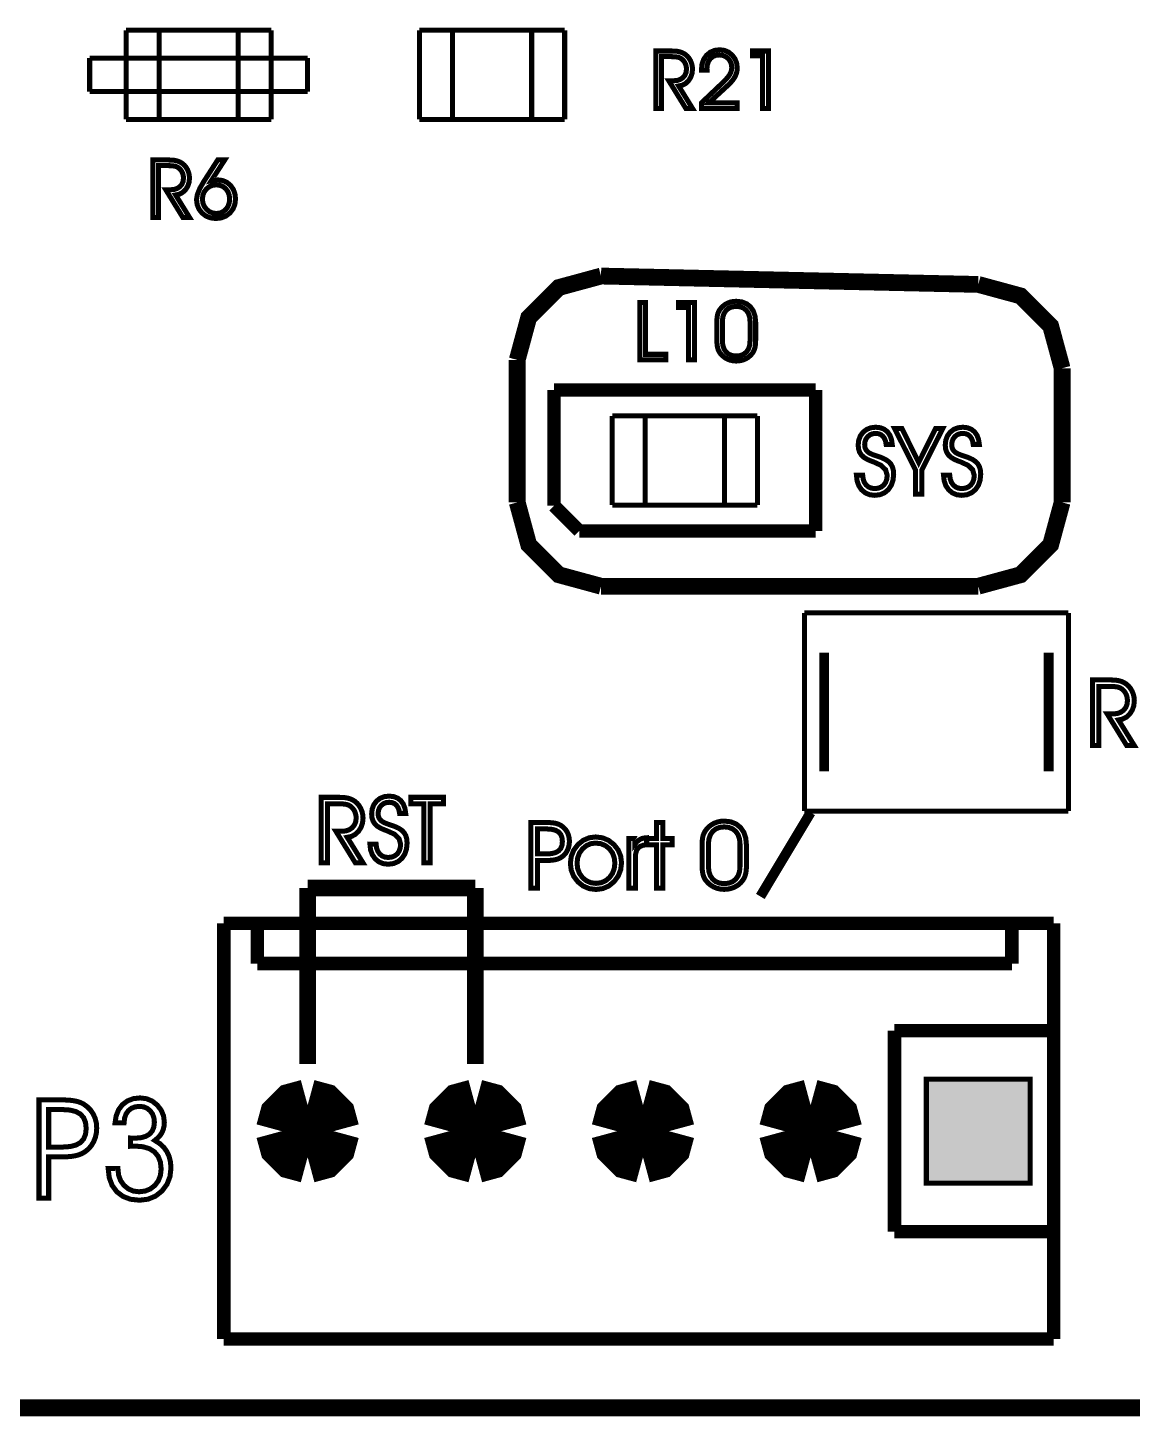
# Model space of a CAD drawing. Extents: x -1.96 to 2.19, y -1.6 to 2.11.
# Drawn here: x 0.73 to 1.388, y -1.602 to -0.773 of the extents above; entities that cross this region are included whole.
import ezdxf

# ---------------------------------------------------------------- set-up
doc = ezdxf.new("R2010")
doc.units = 0
doc.header["$LTSCALE"] = 0.000394
for name, color, linetype in [('KO', 7, 'CONTINUOUS'), ('M4', 7, 'CONTINUOUS'), ('ML', 7, 'CONTINUOUS'), ('TO', 7, 'CONTINUOUS')]:
    doc.layers.add(name, color=color, linetype=linetype)

msp = doc.modelspace()

# ---------------------------------------------------------------- linework, layer by layer
at = {"layer": 'KO', "color": 7, "linetype": 'CONTINUOUS', "const_width": 0.01}
msp.add_lwpolyline([(-1.958433, -1.596524), (1.741563, -1.596524)], dxfattribs=at)
at = {"layer": 'M4', "color": 7, "linetype": 'CONTINUOUS', "const_width": 0.003}
for points in [[(0.78826, -0.828098), (0.78826, -0.774953)], [(0.78826, -0.774953), (0.87487, -0.774953)], [(0.807945, -0.828098), (0.807945, -0.774953)], [(0.855185, -0.828098), (0.855185, -0.774953)], [(0.87487, -0.828098), (0.87487, -0.774953)], [(0.96326, -0.774953), (1.04987, -0.774953)], [(0.96326, -0.828098), (0.96326, -0.774953)], [(0.982945, -0.828098), (0.982945, -0.774953)], [(1.030185, -0.828098), (1.030185, -0.774953)], [(1.04987, -0.828098), (1.04987, -0.774953)], [(0.766567, -0.811524), (0.766567, -0.791524)], [(0.766567, -0.791524), (0.896567, -0.791524)], [(0.896567, -0.811524), (0.896567, -0.791524)], [(0.766567, -0.811524), (0.896567, -0.811524)], [(0.78826, -0.828098), (0.87487, -0.828098)], [(0.96326, -0.828098), (1.04987, -0.828098)], [(1.07826, -1.058098), (1.07826, -1.004953)], [(1.07826, -1.004953), (1.16487, -1.004953)], [(1.097945, -1.058098), (1.097945, -1.004953)], [(1.145185, -1.058098), (1.145185, -1.004953)], [(1.16487, -1.058098), (1.16487, -1.004953)], [(1.07826, -1.058098), (1.16487, -1.058098)], [(1.192827, -1.240579), (1.192827, -1.122469)], [(1.192827, -1.122469), (1.350299, -1.122469)], [(1.350299, -1.240579), (1.350299, -1.122469)], [(1.192827, -1.240579), (1.350299, -1.240579)]]:
    msp.add_lwpolyline(points, dxfattribs=at)
at = {"layer": 'ML', "color": 7, "linetype": 'CONTINUOUS'}
for points, const_width in [([(1.327563, -1.400524), (1.265567, -1.400524), (1.265567, -1.462524), (1.327563, -1.462524), (1.327563, -1.400524)], 0.003), ([(0.896571, -1.41602), (0.888759, -1.418141), (0.883193, -1.423708), (0.881071, -1.43152)], 0.031), ([(0.896571, -1.41602), (0.888759, -1.418141), (0.883193, -1.423708), (0.881071, -1.43152)], 0.031), ([(0.912071, -1.43152), (0.909949, -1.423708), (0.904383, -1.418141), (0.896571, -1.41602)], 0.031), ([(0.912071, -1.43152), (0.909949, -1.423708), (0.904383, -1.418141), (0.896571, -1.41602)], 0.031), ([(0.996571, -1.41602), (0.988759, -1.418141), (0.983193, -1.423708), (0.981071, -1.43152)], 0.031), ([(0.996571, -1.41602), (0.988759, -1.418141), (0.983193, -1.423708), (0.981071, -1.43152)], 0.031), ([(1.012071, -1.43152), (1.009949, -1.423708), (1.004383, -1.418141), (0.996571, -1.41602)], 0.031), ([(1.012071, -1.43152), (1.009949, -1.423708), (1.004383, -1.418141), (0.996571, -1.41602)], 0.031), ([(1.096571, -1.41602), (1.088759, -1.418141), (1.083193, -1.423708), (1.081071, -1.43152)], 0.031), ([(1.096571, -1.41602), (1.088759, -1.418141), (1.083193, -1.423708), (1.081071, -1.43152)], 0.031), ([(1.112071, -1.43152), (1.109949, -1.423708), (1.104383, -1.418141), (1.096571, -1.41602)], 0.031), ([(1.112071, -1.43152), (1.109949, -1.423708), (1.104383, -1.418141), (1.096571, -1.41602)], 0.031), ([(1.196571, -1.416024), (1.18876, -1.418144), (1.183196, -1.423709), (1.181075, -1.43152)], 0.031), ([(1.196571, -1.416024), (1.18876, -1.418144), (1.183196, -1.423709), (1.181075, -1.43152)], 0.031), ([(1.212067, -1.43152), (1.209946, -1.423709), (1.204382, -1.418144), (1.196571, -1.416024)], 0.031), ([(1.212067, -1.43152), (1.209946, -1.423709), (1.204382, -1.418144), (1.196571, -1.416024)], 0.031), ([(0.881075, -1.43152), (0.883196, -1.439331), (0.88876, -1.444895), (0.896571, -1.447016)], 0.031), ([(0.881075, -1.43152), (0.883196, -1.439331), (0.88876, -1.444895), (0.896571, -1.447016)], 0.031), ([(0.896571, -1.447016), (0.904382, -1.444895), (0.909946, -1.439331), (0.912067, -1.43152)], 0.031), ([(0.896571, -1.447016), (0.904382, -1.444895), (0.909946, -1.439331), (0.912067, -1.43152)], 0.031), ([(0.981071, -1.43152), (0.983193, -1.439332), (0.988759, -1.444898), (0.996571, -1.44702)], 0.031), ([(0.981071, -1.43152), (0.983193, -1.439332), (0.988759, -1.444898), (0.996571, -1.44702)], 0.031), ([(0.996571, -1.44702), (1.004383, -1.444898), (1.009949, -1.439332), (1.012071, -1.43152)], 0.031), ([(0.996571, -1.44702), (1.004383, -1.444898), (1.009949, -1.439332), (1.012071, -1.43152)], 0.031), ([(1.081071, -1.43152), (1.083193, -1.439332), (1.088759, -1.444898), (1.096571, -1.44702)], 0.031), ([(1.081071, -1.43152), (1.083193, -1.439332), (1.088759, -1.444898), (1.096571, -1.44702)], 0.031), ([(1.096571, -1.44702), (1.104383, -1.444898), (1.109949, -1.439332), (1.112071, -1.43152)], 0.031), ([(1.096571, -1.44702), (1.104383, -1.444898), (1.109949, -1.439332), (1.112071, -1.43152)], 0.031), ([(1.181071, -1.43152), (1.183193, -1.439332), (1.188759, -1.444898), (1.196571, -1.44702)], 0.031), ([(1.181071, -1.43152), (1.183193, -1.439332), (1.188759, -1.444898), (1.196571, -1.44702)], 0.031), ([(1.196571, -1.44702), (1.204383, -1.444898), (1.209949, -1.439332), (1.212071, -1.43152)], 0.031), ([(1.196571, -1.44702), (1.204383, -1.444898), (1.209949, -1.439332), (1.212071, -1.43152)], 0.031)]:
    msp.add_lwpolyline(points, dxfattribs=dict(at, const_width=const_width))
at = {"layer": 'ML', "color": 7}
msp.add_solid([(1.327563, -1.400524), (1.265567, -1.400524), (1.327563, -1.462524), (1.265567, -1.462524)], dxfattribs=at)
at = {"layer": 'TO', "color": 7, "linetype": 'CONTINUOUS'}
for points, const_width in [([(1.107579, -0.790661), (1.107579, -0.821528), (1.104268, -0.821528), (1.104268, -0.787299), (1.113461, -0.787299), (1.115351, -0.78735), (1.116976, -0.787503), (1.118339, -0.787756), (1.11953, -0.788129), (1.120646, -0.788634), (1.121685, -0.789272), (1.122955, -0.790335), (1.124032, -0.791613), (1.124921, -0.793106), (1.12558, -0.794736), (1.125975, -0.796429), (1.126106, -0.798185), (1.125845, -0.800711), (1.125059, -0.802991), (1.123748, -0.805024), (1.122039, -0.80665), (1.120069, -0.807693), (1.117835, -0.808154), (1.126106, -0.821528), (1.12211, -0.821528), (1.111953, -0.805024), (1.115197, -0.805024), (1.117226, -0.804812), (1.118985, -0.804178), (1.120476, -0.803122), (1.121606, -0.801732), (1.122285, -0.800099), (1.122512, -0.798228), (1.122442, -0.797059), (1.122234, -0.795962), (1.121886, -0.794937), (1.121407, -0.793992), (1.120792, -0.793132), (1.120043, -0.792354), (1.119322, -0.791803), (1.11851, -0.791368), (1.11761, -0.791047), (1.116415, -0.790832), (1.114724, -0.790704), (1.112539, -0.790661), (1.107579, -0.790661)], 0.003), ([(1.107579, -0.790661), (1.107579, -0.821528), (1.104268, -0.821528), (1.104268, -0.787299), (1.113461, -0.787299), (1.115351, -0.78735), (1.116976, -0.787503), (1.118339, -0.787756), (1.11953, -0.788129), (1.120646, -0.788634), (1.121685, -0.789272), (1.122955, -0.790335), (1.124032, -0.791613), (1.124921, -0.793106), (1.12558, -0.794736), (1.125975, -0.796429), (1.126106, -0.798185), (1.125845, -0.800711), (1.125059, -0.802991), (1.123748, -0.805024), (1.122039, -0.80665), (1.120069, -0.807693), (1.117835, -0.808154), (1.126106, -0.821528), (1.12211, -0.821528), (1.111953, -0.805024), (1.115197, -0.805024), (1.117226, -0.804812), (1.118985, -0.804178), (1.120476, -0.803122), (1.121606, -0.801732), (1.122285, -0.800099), (1.122512, -0.798228), (1.122442, -0.797059), (1.122234, -0.795962), (1.121886, -0.794937), (1.121407, -0.793992), (1.120792, -0.793132), (1.120043, -0.792354), (1.119322, -0.791803), (1.11851, -0.791368), (1.11761, -0.791047), (1.116415, -0.790832), (1.114724, -0.790704), (1.112539, -0.790661), (1.107579, -0.790661)], 0.003), ([(1.152689, -0.821528), (1.131469, -0.821528), (1.131469, -0.818213), (1.143598, -0.806701), (1.145727, -0.804588), (1.147311, -0.802793), (1.148358, -0.801315), (1.149004, -0.799984), (1.149391, -0.798621), (1.14952, -0.797224), (1.149287, -0.795197), (1.148587, -0.793399), (1.147417, -0.791831), (1.145888, -0.790622), (1.144105, -0.789898), (1.142067, -0.789657), (1.139991, -0.789904), (1.138212, -0.790646), (1.136732, -0.791882), (1.135621, -0.793527), (1.134954, -0.795497), (1.134732, -0.797795), (1.134735, -0.79793), (1.134743, -0.798094), (1.134756, -0.798283), (1.13477, -0.798474), (1.13478, -0.798631), (1.134783, -0.798756), (1.131469, -0.798756), (1.131469, -0.798244), (1.131806, -0.795006), (1.132819, -0.792198), (1.134508, -0.789819), (1.136733, -0.788019), (1.139347, -0.786936), (1.142346, -0.786575), (1.145105, -0.786923), (1.147571, -0.787968), (1.149744, -0.789713), (1.151436, -0.79197), (1.15245, -0.794551), (1.152787, -0.797457), (1.152645, -0.799204), (1.152218, -0.800903), (1.151504, -0.802551), (1.150487, -0.804189), (1.149136, -0.805861), (1.147453, -0.807567), (1.135913, -0.818213), (1.152689, -0.818213), (1.152689, -0.821528)], 0.003), ([(1.152689, -0.821528), (1.131469, -0.821528), (1.131469, -0.818213), (1.143598, -0.806701), (1.145727, -0.804588), (1.147311, -0.802793), (1.148358, -0.801315), (1.149004, -0.799984), (1.149391, -0.798621), (1.14952, -0.797224), (1.149287, -0.795197), (1.148587, -0.793399), (1.147417, -0.791831), (1.145888, -0.790622), (1.144105, -0.789898), (1.142067, -0.789657), (1.139991, -0.789904), (1.138212, -0.790646), (1.136732, -0.791882), (1.135621, -0.793527), (1.134954, -0.795497), (1.134732, -0.797795), (1.134735, -0.79793), (1.134743, -0.798094), (1.134756, -0.798283), (1.13477, -0.798474), (1.13478, -0.798631), (1.134783, -0.798756), (1.131469, -0.798756), (1.131469, -0.798244), (1.131806, -0.795006), (1.132819, -0.792198), (1.134508, -0.789819), (1.136733, -0.788019), (1.139347, -0.786936), (1.142346, -0.786575), (1.145105, -0.786923), (1.147571, -0.787968), (1.149744, -0.789713), (1.151436, -0.79197), (1.15245, -0.794551), (1.152787, -0.797457), (1.152645, -0.799204), (1.152218, -0.800903), (1.151504, -0.802551), (1.150487, -0.804189), (1.149136, -0.805861), (1.147453, -0.807567), (1.135913, -0.818213), (1.152689, -0.818213), (1.152689, -0.821528)], 0.003), ([(1.171425, -0.821528), (1.167854, -0.821528), (1.167854, -0.790236), (1.161886, -0.790236), (1.161886, -0.787299), (1.171425, -0.787299), (1.171425, -0.821528)], 0.003), ([(1.171425, -0.821528), (1.167854, -0.821528), (1.167854, -0.790236), (1.161886, -0.790236), (1.161886, -0.787299), (1.171425, -0.787299), (1.171425, -0.821528)], 0.003), ([(0.807579, -0.855661), (0.807579, -0.886528), (0.804268, -0.886528), (0.804268, -0.852299), (0.813461, -0.852299), (0.815351, -0.85235), (0.816976, -0.852503), (0.818339, -0.852756), (0.81953, -0.853129), (0.820646, -0.853634), (0.821685, -0.854272), (0.822955, -0.855335), (0.824032, -0.856613), (0.824921, -0.858106), (0.82558, -0.859736), (0.825975, -0.861429), (0.826106, -0.863185), (0.825845, -0.865711), (0.825059, -0.867991), (0.823748, -0.870024), (0.822039, -0.87165), (0.820069, -0.872693), (0.817835, -0.873154), (0.826106, -0.886528), (0.82211, -0.886528), (0.811953, -0.870024), (0.815197, -0.870024), (0.817226, -0.869812), (0.818985, -0.869178), (0.820476, -0.868122), (0.821606, -0.866732), (0.822285, -0.865099), (0.822512, -0.863228), (0.822442, -0.862059), (0.822234, -0.860962), (0.821886, -0.859937), (0.821407, -0.858992), (0.820792, -0.858132), (0.820043, -0.857354), (0.819322, -0.856803), (0.81851, -0.856368), (0.81761, -0.856047), (0.816415, -0.855832), (0.814724, -0.855704), (0.812539, -0.855661), (0.807579, -0.855661)], 0.003), ([(0.807579, -0.855661), (0.807579, -0.886528), (0.804268, -0.886528), (0.804268, -0.852299), (0.813461, -0.852299), (0.815351, -0.85235), (0.816976, -0.852503), (0.818339, -0.852756), (0.81953, -0.853129), (0.820646, -0.853634), (0.821685, -0.854272), (0.822955, -0.855335), (0.824032, -0.856613), (0.824921, -0.858106), (0.82558, -0.859736), (0.825975, -0.861429), (0.826106, -0.863185), (0.825845, -0.865711), (0.825059, -0.867991), (0.823748, -0.870024), (0.822039, -0.87165), (0.820069, -0.872693), (0.817835, -0.873154), (0.826106, -0.886528), (0.82211, -0.886528), (0.811953, -0.870024), (0.815197, -0.870024), (0.817226, -0.869812), (0.818985, -0.869178), (0.820476, -0.868122), (0.821606, -0.866732), (0.822285, -0.865099), (0.822512, -0.863228), (0.822442, -0.862059), (0.822234, -0.860962), (0.821886, -0.859937), (0.821407, -0.858992), (0.820792, -0.858132), (0.820043, -0.857354), (0.819322, -0.856803), (0.81851, -0.856368), (0.81761, -0.856047), (0.816415, -0.855832), (0.814724, -0.855704), (0.812539, -0.855661), (0.807579, -0.855661)], 0.003), ([(0.842933, -0.852299), (0.847114, -0.852299), (0.83913, -0.864661), (0.839843, -0.864508), (0.840517, -0.86438), (0.841154, -0.86428), (0.841744, -0.864206), (0.842298, -0.864163), (0.842815, -0.86415), (0.845739, -0.86451), (0.848306, -0.865591), (0.850516, -0.86739), (0.852207, -0.869743), (0.853219, -0.872463), (0.853555, -0.875551), (0.853187, -0.878715), (0.852082, -0.881498), (0.850244, -0.883898), (0.847839, -0.885736), (0.845041, -0.88684), (0.84185, -0.887209), (0.838718, -0.886847), (0.835966, -0.885763), (0.833594, -0.883953), (0.83177, -0.881616), (0.830676, -0.87894), (0.830311, -0.875929), (0.830782, -0.87293), (0.832194, -0.869389), (0.834547, -0.865303), (0.834806, -0.864913), (0.835017, -0.864591), (0.835181, -0.864335), (0.842933, -0.852299)], 0.003), ([(0.842933, -0.852299), (0.847114, -0.852299), (0.83913, -0.864661), (0.839843, -0.864508), (0.840517, -0.86438), (0.841154, -0.86428), (0.841744, -0.864206), (0.842298, -0.864163), (0.842815, -0.86415), (0.845739, -0.86451), (0.848306, -0.865591), (0.850516, -0.86739), (0.852207, -0.869743), (0.853219, -0.872463), (0.853555, -0.875551), (0.853187, -0.878715), (0.852082, -0.881498), (0.850244, -0.883898), (0.847839, -0.885736), (0.845041, -0.88684), (0.84185, -0.887209), (0.838718, -0.886847), (0.835966, -0.885763), (0.833594, -0.883953), (0.83177, -0.881616), (0.830676, -0.87894), (0.830311, -0.875929), (0.830782, -0.87293), (0.832194, -0.869389), (0.834547, -0.865303), (0.834806, -0.864913), (0.835017, -0.864591), (0.835181, -0.864335), (0.842933, -0.852299)], 0.003), ([(0.842106, -0.867134), (0.839888, -0.867407), (0.837918, -0.868223), (0.836201, -0.869583), (0.834878, -0.871336), (0.834084, -0.873341), (0.833819, -0.875598), (0.83409, -0.877889), (0.834903, -0.879929), (0.83626, -0.88172), (0.838, -0.883112), (0.839965, -0.883946), (0.842154, -0.884224), (0.844273, -0.883955), (0.846149, -0.883147), (0.84778, -0.881803), (0.849042, -0.880042), (0.849799, -0.877989), (0.850051, -0.875646), (0.849802, -0.873315), (0.849053, -0.871278), (0.847803, -0.869535), (0.846175, -0.868202), (0.844275, -0.867401), (0.842106, -0.867134)], 0.003), ([(0.842106, -0.867134), (0.839888, -0.867407), (0.837918, -0.868223), (0.836201, -0.869583), (0.834878, -0.871336), (0.834084, -0.873341), (0.833819, -0.875598), (0.83409, -0.877889), (0.834903, -0.879929), (0.83626, -0.88172), (0.838, -0.883112), (0.839965, -0.883946), (0.842154, -0.884224), (0.844273, -0.883955), (0.846149, -0.883147), (0.84778, -0.881803), (0.849042, -0.880042), (0.849799, -0.877989), (0.850051, -0.875646), (0.849802, -0.873315), (0.849053, -0.871278), (0.847803, -0.869535), (0.846175, -0.868202), (0.844275, -0.867401), (0.842106, -0.867134)], 0.003), ([(1.071567, -0.921524), (1.046367, -0.928367), (1.028414, -0.94632), (1.021571, -0.97152)], 0.01), ([(1.071567, -0.921524), (1.046367, -0.928367), (1.028414, -0.94632), (1.021571, -0.97152)], 0.01), ([(1.071567, -0.921524), (1.296567, -0.926524)], 0.01), ([(1.346563, -0.97652), (1.33972, -0.95132), (1.321768, -0.933367), (1.296571, -0.926524)], 0.01), ([(1.346563, -0.97652), (1.33972, -0.95132), (1.321768, -0.933367), (1.296571, -0.926524)], 0.01), ([(1.14063, -0.959492), (1.14063, -0.949343), (1.140682, -0.947311), (1.14084, -0.945647), (1.141102, -0.944343), (1.141482, -0.94325), (1.141997, -0.942203), (1.14265, -0.941205), (1.143865, -0.939833), (1.145247, -0.938689), (1.146799, -0.937772), (1.14849, -0.937108), (1.150288, -0.936708), (1.152197, -0.936575), (1.15553, -0.936947), (1.158358, -0.938061), (1.160681, -0.939913), (1.162404, -0.942423), (1.163438, -0.945501), (1.163783, -0.94915), (1.163783, -0.959638), (1.163734, -0.961377), (1.163584, -0.962908), (1.163335, -0.964224), (1.162979, -0.965394), (1.162503, -0.966464), (1.161906, -0.967437), (1.160722, -0.968843), (1.159335, -0.970018), (1.157744, -0.970965), (1.156, -0.971655), (1.154151, -0.97207), (1.152197, -0.972209), (1.150291, -0.972077), (1.148498, -0.971683), (1.146815, -0.971024), (1.145257, -0.97011), (1.143855, -0.968962), (1.142602, -0.967579), (1.141976, -0.966638), (1.141476, -0.965568), (1.141102, -0.96437), (1.14084, -0.962987), (1.140682, -0.96136), (1.14063, -0.959492)], 0.003), ([(1.14063, -0.959492), (1.14063, -0.949343), (1.140682, -0.947311), (1.14084, -0.945647), (1.141102, -0.944343), (1.141482, -0.94325), (1.141997, -0.942203), (1.14265, -0.941205), (1.143865, -0.939833), (1.145247, -0.938689), (1.146799, -0.937772), (1.14849, -0.937108), (1.150288, -0.936708), (1.152197, -0.936575), (1.15553, -0.936947), (1.158358, -0.938061), (1.160681, -0.939913), (1.162404, -0.942423), (1.163438, -0.945501), (1.163783, -0.94915), (1.163783, -0.959638), (1.163734, -0.961377), (1.163584, -0.962908), (1.163335, -0.964224), (1.162979, -0.965394), (1.162503, -0.966464), (1.161906, -0.967437), (1.160722, -0.968843), (1.159335, -0.970018), (1.157744, -0.970965), (1.156, -0.971655), (1.154151, -0.97207), (1.152197, -0.972209), (1.150291, -0.972077), (1.148498, -0.971683), (1.146815, -0.971024), (1.145257, -0.97011), (1.143855, -0.968962), (1.142602, -0.967579), (1.141976, -0.966638), (1.141476, -0.965568), (1.141102, -0.96437), (1.14084, -0.962987), (1.140682, -0.96136), (1.14063, -0.959492)], 0.003), ([(1.110161, -0.971528), (1.09474, -0.971528), (1.09474, -0.937299), (1.098126, -0.937299), (1.098126, -0.968213), (1.110161, -0.968213), (1.110161, -0.971528)], 0.003), ([(1.110161, -0.971528), (1.09474, -0.971528), (1.09474, -0.937299), (1.098126, -0.937299), (1.098126, -0.968213), (1.110161, -0.968213), (1.110161, -0.971528)], 0.003), ([(1.127291, -0.971528), (1.12372, -0.971528), (1.12372, -0.940236), (1.117752, -0.940236), (1.117752, -0.937299), (1.127291, -0.937299), (1.127291, -0.971528)], 0.003), ([(1.127291, -0.971528), (1.12372, -0.971528), (1.12372, -0.940236), (1.117752, -0.940236), (1.117752, -0.937299), (1.127291, -0.937299), (1.127291, -0.971528)], 0.003), ([(1.143941, -0.96022), (1.144185, -0.962851), (1.144916, -0.96506), (1.146134, -0.96685), (1.147775, -0.968168), (1.149794, -0.96896), (1.152189, -0.969224), (1.154579, -0.968962), (1.156595, -0.968178), (1.15824, -0.966874), (1.159451, -0.965102), (1.160179, -0.962915), (1.160421, -0.960319), (1.160421, -0.948516), (1.160178, -0.945932), (1.159447, -0.943749), (1.158224, -0.941969), (1.156576, -0.940659), (1.154565, -0.939873), (1.152189, -0.93961), (1.149794, -0.939875), (1.147775, -0.940669), (1.146134, -0.941992), (1.144916, -0.943796), (1.144185, -0.946017), (1.143941, -0.948661), (1.143941, -0.96022)], 0.003), ([(1.143941, -0.96022), (1.144185, -0.962851), (1.144916, -0.96506), (1.146134, -0.96685), (1.147775, -0.968168), (1.149794, -0.96896), (1.152189, -0.969224), (1.154579, -0.968962), (1.156595, -0.968178), (1.15824, -0.966874), (1.159451, -0.965102), (1.160179, -0.962915), (1.160421, -0.960319), (1.160421, -0.948516), (1.160178, -0.945932), (1.159447, -0.943749), (1.158224, -0.941969), (1.156576, -0.940659), (1.154565, -0.939873), (1.152189, -0.93961), (1.149794, -0.939875), (1.147775, -0.940669), (1.146134, -0.941992), (1.144916, -0.943796), (1.144185, -0.946017), (1.143941, -0.948661), (1.143941, -0.96022)], 0.003), ([(1.021567, -1.056524), (1.021567, -0.971524)], 0.01), ([(1.346563, -1.056524), (1.346563, -0.976524)], 0.01), ([(1.043567, -0.989524), (1.199567, -0.989524)], 0.008), ([(1.043567, -1.058524), (1.043567, -0.989524)], 0.008), ([(1.199567, -1.073524), (1.199567, -0.989524)], 0.008), ([(1.223909, -1.04035), (1.227614, -1.04035), (1.227892, -1.042606), (1.228577, -1.044531), (1.229669, -1.046126), (1.231105, -1.047325), (1.23281, -1.048041), (1.234783, -1.04828), (1.236903, -1.048042), (1.23871, -1.047331), (1.240205, -1.046146), (1.241315, -1.044553), (1.241982, -1.04262), (1.242205, -1.04035), (1.24129, -1.037096), (1.238547, -1.034415), (1.233976, -1.032315), (1.233583, -1.032184), (1.233262, -1.03208), (1.233016, -1.031996), (1.230415, -1.030919), (1.228352, -1.02967), (1.226827, -1.028244), (1.22577, -1.026579), (1.225136, -1.024605), (1.224925, -1.022323), (1.225249, -1.019394), (1.226222, -1.016841), (1.227843, -1.014665), (1.229977, -1.013007), (1.232489, -1.012015), (1.235382, -1.011685), (1.238114, -1.011987), (1.240444, -1.012891), (1.24237, -1.014398), (1.243832, -1.016452), (1.244791, -1.018997), (1.24524, -1.022028), (1.241606, -1.022028), (1.241265, -1.020055), (1.240628, -1.018411), (1.239701, -1.017094), (1.238505, -1.016133), (1.237066, -1.015555), (1.235382, -1.015362), (1.233562, -1.015572), (1.231981, -1.016204), (1.230642, -1.01726), (1.229615, -1.018634), (1.229, -1.020244), (1.228795, -1.022083), (1.228857, -1.023055), (1.229041, -1.023935), (1.229346, -1.024724), (1.229786, -1.025446), (1.230373, -1.026125), (1.231106, -1.02676), (1.232184, -1.02739), (1.233761, -1.028068), (1.235839, -1.028795), (1.237071, -1.029198), (1.238092, -1.02955), (1.238902, -1.02985), (1.241206, -1.030923), (1.243037, -1.032178), (1.244394, -1.033618), (1.245326, -1.035309), (1.245887, -1.03732), (1.246075, -1.039654), (1.245729, -1.043204), (1.244694, -1.046264), (1.242972, -1.048831), (1.240677, -1.050764), (1.237933, -1.051922), (1.23474, -1.052307), (1.231749, -1.05194), (1.22916, -1.050842), (1.226972, -1.049016), (1.225305, -1.046591), (1.224285, -1.043702), (1.223909, -1.04035)], 0.003), ([(1.223909, -1.04035), (1.227614, -1.04035), (1.227892, -1.042606), (1.228577, -1.044531), (1.229669, -1.046126), (1.231105, -1.047325), (1.23281, -1.048041), (1.234783, -1.04828), (1.236903, -1.048042), (1.23871, -1.047331), (1.240205, -1.046146), (1.241315, -1.044553), (1.241982, -1.04262), (1.242205, -1.04035), (1.24129, -1.037096), (1.238547, -1.034415), (1.233976, -1.032315), (1.233583, -1.032184), (1.233262, -1.03208), (1.233016, -1.031996), (1.230415, -1.030919), (1.228352, -1.02967), (1.226827, -1.028244), (1.22577, -1.026579), (1.225136, -1.024605), (1.224925, -1.022323), (1.225249, -1.019394), (1.226222, -1.016841), (1.227843, -1.014665), (1.229977, -1.013007), (1.232489, -1.012015), (1.235382, -1.011685), (1.238114, -1.011987), (1.240444, -1.012891), (1.24237, -1.014398), (1.243832, -1.016452), (1.244791, -1.018997), (1.24524, -1.022028), (1.241606, -1.022028), (1.241265, -1.020055), (1.240628, -1.018411), (1.239701, -1.017094), (1.238505, -1.016133), (1.237066, -1.015555), (1.235382, -1.015362), (1.233562, -1.015572), (1.231981, -1.016204), (1.230642, -1.01726), (1.229615, -1.018634), (1.229, -1.020244), (1.228795, -1.022083), (1.228857, -1.023055), (1.229041, -1.023935), (1.229346, -1.024724), (1.229786, -1.025446), (1.230373, -1.026125), (1.231106, -1.02676), (1.232184, -1.02739), (1.233761, -1.028068), (1.235839, -1.028795), (1.237071, -1.029198), (1.238092, -1.02955), (1.238902, -1.02985), (1.241206, -1.030923), (1.243037, -1.032178), (1.244394, -1.033618), (1.245326, -1.035309), (1.245887, -1.03732), (1.246075, -1.039654), (1.245729, -1.043204), (1.244694, -1.046264), (1.242972, -1.048831), (1.240677, -1.050764), (1.237933, -1.051922), (1.23474, -1.052307), (1.231749, -1.05194), (1.22916, -1.050842), (1.226972, -1.049016), (1.225305, -1.046591), (1.224285, -1.043702), (1.223909, -1.04035)], 0.003), ([(1.275839, -1.04035), (1.279543, -1.04035), (1.279822, -1.042606), (1.280507, -1.044531), (1.281598, -1.046126), (1.283034, -1.047325), (1.284739, -1.048041), (1.286713, -1.04828), (1.288832, -1.048042), (1.290639, -1.047331), (1.292134, -1.046146), (1.293244, -1.044553), (1.293911, -1.04262), (1.294134, -1.04035), (1.293219, -1.037096), (1.290476, -1.034415), (1.285906, -1.032315), (1.285512, -1.032184), (1.285191, -1.03208), (1.284945, -1.031996), (1.282344, -1.030919), (1.280281, -1.02967), (1.278756, -1.028244), (1.277699, -1.026579), (1.277066, -1.024605), (1.276854, -1.022323), (1.277178, -1.019394), (1.278151, -1.016841), (1.279772, -1.014665), (1.281906, -1.013007), (1.284418, -1.012015), (1.287311, -1.011685), (1.290043, -1.011987), (1.292373, -1.012891), (1.294299, -1.014398), (1.295762, -1.016452), (1.29672, -1.018997), (1.297169, -1.022028), (1.293535, -1.022028), (1.293194, -1.020055), (1.292557, -1.018411), (1.29163, -1.017094), (1.290434, -1.016133), (1.288995, -1.015555), (1.287311, -1.015362), (1.285492, -1.015572), (1.28391, -1.016204), (1.282571, -1.01726), (1.281544, -1.018634), (1.280929, -1.020244), (1.280724, -1.022083), (1.280786, -1.023055), (1.28097, -1.023935), (1.281276, -1.024724), (1.281715, -1.025446), (1.282302, -1.026125), (1.283035, -1.02676), (1.284113, -1.02739), (1.28569, -1.028068), (1.287768, -1.028795), (1.289, -1.029198), (1.290021, -1.02955), (1.290831, -1.02985), (1.293135, -1.030923), (1.294966, -1.032178), (1.296323, -1.033618), (1.297256, -1.035309), (1.297817, -1.03732), (1.298004, -1.039654), (1.297658, -1.043204), (1.296623, -1.046264), (1.294902, -1.048831), (1.292606, -1.050764), (1.289862, -1.051922), (1.286669, -1.052307), (1.283678, -1.05194), (1.28109, -1.050842), (1.278902, -1.049016), (1.277234, -1.046591), (1.276214, -1.043702), (1.275839, -1.04035)], 0.003), ([(1.275839, -1.04035), (1.279543, -1.04035), (1.279822, -1.042606), (1.280507, -1.044531), (1.281598, -1.046126), (1.283034, -1.047325), (1.284739, -1.048041), (1.286713, -1.04828), (1.288832, -1.048042), (1.290639, -1.047331), (1.292134, -1.046146), (1.293244, -1.044553), (1.293911, -1.04262), (1.294134, -1.04035), (1.293219, -1.037096), (1.290476, -1.034415), (1.285906, -1.032315), (1.285512, -1.032184), (1.285191, -1.03208), (1.284945, -1.031996), (1.282344, -1.030919), (1.280281, -1.02967), (1.278756, -1.028244), (1.277699, -1.026579), (1.277066, -1.024605), (1.276854, -1.022323), (1.277178, -1.019394), (1.278151, -1.016841), (1.279772, -1.014665), (1.281906, -1.013007), (1.284418, -1.012015), (1.287311, -1.011685), (1.290043, -1.011987), (1.292373, -1.012891), (1.294299, -1.014398), (1.295762, -1.016452), (1.29672, -1.018997), (1.297169, -1.022028), (1.293535, -1.022028), (1.293194, -1.020055), (1.292557, -1.018411), (1.29163, -1.017094), (1.290434, -1.016133), (1.288995, -1.015555), (1.287311, -1.015362), (1.285492, -1.015572), (1.28391, -1.016204), (1.282571, -1.01726), (1.281544, -1.018634), (1.280929, -1.020244), (1.280724, -1.022083), (1.280786, -1.023055), (1.28097, -1.023935), (1.281276, -1.024724), (1.281715, -1.025446), (1.282302, -1.026125), (1.283035, -1.02676), (1.284113, -1.02739), (1.28569, -1.028068), (1.287768, -1.028795), (1.289, -1.029198), (1.290021, -1.02955), (1.290831, -1.02985), (1.293135, -1.030923), (1.294966, -1.032178), (1.296323, -1.033618), (1.297256, -1.035309), (1.297817, -1.03732), (1.298004, -1.039654), (1.297658, -1.043204), (1.296623, -1.046264), (1.294902, -1.048831), (1.292606, -1.050764), (1.289862, -1.051922), (1.286669, -1.052307), (1.283678, -1.05194), (1.28109, -1.050842), (1.278902, -1.049016), (1.277234, -1.046591), (1.276214, -1.043702), (1.275839, -1.04035)], 0.003), ([(1.262882, -1.03715), (1.262882, -1.051528), (1.259094, -1.051528), (1.259094, -1.037102), (1.246606, -1.012409), (1.251016, -1.012409), (1.261, -1.03272), (1.271087, -1.012409), (1.27537, -1.012409), (1.262882, -1.03715)], 0.003), ([(1.262882, -1.03715), (1.262882, -1.051528), (1.259094, -1.051528), (1.259094, -1.037102), (1.246606, -1.012409), (1.251016, -1.012409), (1.261, -1.03272), (1.271087, -1.012409), (1.27537, -1.012409), (1.262882, -1.03715)], 0.003), ([(1.021571, -1.05652), (1.028414, -1.08172), (1.046367, -1.099673), (1.071567, -1.106516)], 0.01), ([(1.021571, -1.05652), (1.028414, -1.08172), (1.046367, -1.099673), (1.071567, -1.106516)], 0.01), ([(1.296571, -1.106516), (1.321768, -1.099673), (1.33972, -1.08172), (1.346563, -1.05652)], 0.01), ([(1.296571, -1.106516), (1.321768, -1.099673), (1.33972, -1.08172), (1.346563, -1.05652)], 0.01), ([(1.043567, -1.058524), (1.058567, -1.073524)], 0.008), ([(1.058567, -1.073524), (1.199567, -1.073524)], 0.008), ([(1.071567, -1.106524), (1.296567, -1.106524)], 0.01), ([(1.204638, -1.216957), (1.204638, -1.146091)], 0.005906), ([(1.338488, -1.216957), (1.338488, -1.146091)], 0.005906), ([(1.368441, -1.166252), (1.368441, -1.201528), (1.364654, -1.201528), (1.364654, -1.162409), (1.375161, -1.162409), (1.377321, -1.162467), (1.379178, -1.162642), (1.380736, -1.162933), (1.382098, -1.163357), (1.383372, -1.163935), (1.384563, -1.164665), (1.386012, -1.165878), (1.387242, -1.167338), (1.388256, -1.169047), (1.389012, -1.17091), (1.389464, -1.172844), (1.389614, -1.17485), (1.389315, -1.177737), (1.388416, -1.180343), (1.386917, -1.182665), (1.384964, -1.184524), (1.382713, -1.185715), (1.380161, -1.18624), (1.389614, -1.201528), (1.385047, -1.201528), (1.373437, -1.182665), (1.377142, -1.182665), (1.379462, -1.182424), (1.381473, -1.181699), (1.383177, -1.180492), (1.384468, -1.178903), (1.385245, -1.177037), (1.385504, -1.174898), (1.385425, -1.173563), (1.385188, -1.172309), (1.384791, -1.171138), (1.384244, -1.170059), (1.383541, -1.169075), (1.382681, -1.168185), (1.381858, -1.167555), (1.380932, -1.167057), (1.379902, -1.166689), (1.378536, -1.166446), (1.376604, -1.166301), (1.374106, -1.166252), (1.368441, -1.166252)], 0.003), ([(1.368441, -1.166252), (1.368441, -1.201528), (1.364654, -1.201528), (1.364654, -1.162409), (1.375161, -1.162409), (1.377321, -1.162467), (1.379178, -1.162642), (1.380736, -1.162933), (1.382098, -1.163357), (1.383372, -1.163935), (1.384563, -1.164665), (1.386012, -1.165878), (1.387242, -1.167338), (1.388256, -1.169047), (1.389012, -1.17091), (1.389464, -1.172844), (1.389614, -1.17485), (1.389315, -1.177737), (1.388416, -1.180343), (1.386917, -1.182665), (1.384964, -1.184524), (1.382713, -1.185715), (1.380161, -1.18624), (1.389614, -1.201528), (1.385047, -1.201528), (1.373437, -1.182665), (1.377142, -1.182665), (1.379462, -1.182424), (1.381473, -1.181699), (1.383177, -1.180492), (1.384468, -1.178903), (1.385245, -1.177037), (1.385504, -1.174898), (1.385425, -1.173563), (1.385188, -1.172309), (1.384791, -1.171138), (1.384244, -1.170059), (1.383541, -1.169075), (1.382681, -1.168185), (1.381858, -1.167555), (1.380932, -1.167057), (1.379902, -1.166689), (1.378536, -1.166446), (1.376604, -1.166301), (1.374106, -1.166252), (1.368441, -1.166252)], 0.003), ([(0.908441, -1.236252), (0.908441, -1.271528), (0.904654, -1.271528), (0.904654, -1.232409), (0.915161, -1.232409), (0.917321, -1.232467), (0.919178, -1.232642), (0.920736, -1.232933), (0.922098, -1.233357), (0.923372, -1.233935), (0.924563, -1.234665), (0.926012, -1.235878), (0.927242, -1.237338), (0.928256, -1.239047), (0.929012, -1.24091), (0.929464, -1.242844), (0.929614, -1.24485), (0.929315, -1.247737), (0.928416, -1.250343), (0.926917, -1.252665), (0.924964, -1.254524), (0.922713, -1.255715), (0.920161, -1.25624), (0.929614, -1.271528), (0.925047, -1.271528), (0.913437, -1.252665), (0.917142, -1.252665), (0.919462, -1.252424), (0.921473, -1.251699), (0.923177, -1.250492), (0.924468, -1.248903), (0.925245, -1.247037), (0.925504, -1.244898), (0.925425, -1.243563), (0.925188, -1.242309), (0.924791, -1.241138), (0.924244, -1.240059), (0.923541, -1.239075), (0.922681, -1.238185), (0.921858, -1.237555), (0.920932, -1.237057), (0.919902, -1.236689), (0.918536, -1.236446), (0.916604, -1.236301), (0.914106, -1.236252), (0.908441, -1.236252)], 0.003), ([(0.908441, -1.236252), (0.908441, -1.271528), (0.904654, -1.271528), (0.904654, -1.232409), (0.915161, -1.232409), (0.917321, -1.232467), (0.919178, -1.232642), (0.920736, -1.232933), (0.922098, -1.233357), (0.923372, -1.233935), (0.924563, -1.234665), (0.926012, -1.235878), (0.927242, -1.237338), (0.928256, -1.239047), (0.929012, -1.24091), (0.929464, -1.242844), (0.929614, -1.24485), (0.929315, -1.247737), (0.928416, -1.250343), (0.926917, -1.252665), (0.924964, -1.254524), (0.922713, -1.255715), (0.920161, -1.25624), (0.929614, -1.271528), (0.925047, -1.271528), (0.913437, -1.252665), (0.917142, -1.252665), (0.919462, -1.252424), (0.921473, -1.251699), (0.923177, -1.250492), (0.924468, -1.248903), (0.925245, -1.247037), (0.925504, -1.244898), (0.925425, -1.243563), (0.925188, -1.242309), (0.924791, -1.241138), (0.924244, -1.240059), (0.923541, -1.239075), (0.922681, -1.238185), (0.921858, -1.237555), (0.920932, -1.237057), (0.919902, -1.236689), (0.918536, -1.236446), (0.916604, -1.236301), (0.914106, -1.236252), (0.908441, -1.236252)], 0.003), ([(0.93372, -1.26035), (0.937425, -1.26035), (0.937703, -1.262606), (0.938388, -1.264531), (0.93948, -1.266126), (0.940916, -1.267325), (0.942621, -1.268041), (0.944594, -1.26828), (0.946714, -1.268042), (0.948521, -1.267331), (0.950016, -1.266146), (0.951126, -1.264553), (0.951793, -1.26262), (0.952016, -1.26035), (0.951101, -1.257096), (0.948358, -1.254415), (0.943787, -1.252315), (0.943394, -1.252184), (0.943073, -1.25208), (0.942827, -1.251996), (0.940226, -1.250919), (0.938163, -1.24967), (0.936638, -1.248244), (0.935581, -1.246579), (0.934948, -1.244605), (0.934736, -1.242323), (0.93506, -1.239394), (0.936033, -1.236841), (0.937654, -1.234665), (0.939788, -1.233007), (0.9423, -1.232015), (0.945193, -1.231685), (0.947925, -1.231987), (0.950255, -1.232891), (0.952181, -1.234398), (0.953643, -1.236452), (0.954602, -1.238997), (0.955051, -1.242028), (0.951417, -1.242028), (0.951076, -1.240055), (0.950439, -1.238411), (0.949512, -1.237094), (0.948316, -1.236133), (0.946877, -1.235555), (0.945193, -1.235362), (0.943373, -1.235572), (0.941792, -1.236204), (0.940453, -1.23726), (0.939426, -1.238634), (0.938811, -1.240244), (0.938606, -1.242083), (0.938668, -1.243055), (0.938852, -1.243935), (0.939157, -1.244724), (0.939597, -1.245446), (0.940184, -1.246125), (0.940917, -1.24676), (0.941995, -1.24739), (0.943572, -1.248068), (0.94565, -1.248795), (0.946882, -1.249198), (0.947903, -1.24955), (0.948713, -1.24985), (0.951017, -1.250923), (0.952848, -1.252178), (0.954205, -1.253618), (0.955138, -1.255309), (0.955698, -1.25732), (0.955886, -1.259654), (0.95554, -1.263204), (0.954505, -1.266264), (0.952783, -1.268831), (0.950488, -1.270764), (0.947744, -1.271922), (0.944551, -1.272307), (0.94156, -1.27194), (0.938971, -1.270842), (0.936783, -1.269016), (0.935116, -1.266591), (0.934096, -1.263702), (0.93372, -1.26035)], 0.003), ([(0.93372, -1.26035), (0.937425, -1.26035), (0.937703, -1.262606), (0.938388, -1.264531), (0.93948, -1.266126), (0.940916, -1.267325), (0.942621, -1.268041), (0.944594, -1.26828), (0.946714, -1.268042), (0.948521, -1.267331), (0.950016, -1.266146), (0.951126, -1.264553), (0.951793, -1.26262), (0.952016, -1.26035), (0.951101, -1.257096), (0.948358, -1.254415), (0.943787, -1.252315), (0.943394, -1.252184), (0.943073, -1.25208), (0.942827, -1.251996), (0.940226, -1.250919), (0.938163, -1.24967), (0.936638, -1.248244), (0.935581, -1.246579), (0.934948, -1.244605), (0.934736, -1.242323), (0.93506, -1.239394), (0.936033, -1.236841), (0.937654, -1.234665), (0.939788, -1.233007), (0.9423, -1.232015), (0.945193, -1.231685), (0.947925, -1.231987), (0.950255, -1.232891), (0.952181, -1.234398), (0.953643, -1.236452), (0.954602, -1.238997), (0.955051, -1.242028), (0.951417, -1.242028), (0.951076, -1.240055), (0.950439, -1.238411), (0.949512, -1.237094), (0.948316, -1.236133), (0.946877, -1.235555), (0.945193, -1.235362), (0.943373, -1.235572), (0.941792, -1.236204), (0.940453, -1.23726), (0.939426, -1.238634), (0.938811, -1.240244), (0.938606, -1.242083), (0.938668, -1.243055), (0.938852, -1.243935), (0.939157, -1.244724), (0.939597, -1.245446), (0.940184, -1.246125), (0.940917, -1.24676), (0.941995, -1.24739), (0.943572, -1.248068), (0.94565, -1.248795), (0.946882, -1.249198), (0.947903, -1.24955), (0.948713, -1.24985), (0.951017, -1.250923), (0.952848, -1.252178), (0.954205, -1.253618), (0.955138, -1.255309), (0.955698, -1.25732), (0.955886, -1.259654), (0.95554, -1.263204), (0.954505, -1.266264), (0.952783, -1.268831), (0.950488, -1.270764), (0.947744, -1.271922), (0.944551, -1.272307), (0.94156, -1.27194), (0.938971, -1.270842), (0.936783, -1.269016), (0.935116, -1.266591), (0.934096, -1.263702), (0.93372, -1.26035)], 0.003), ([(0.96972, -1.271528), (0.965878, -1.271528), (0.965878, -1.236252), (0.958059, -1.236252), (0.958059, -1.232409), (0.977543, -1.232409), (0.977543, -1.236252), (0.96972, -1.236252), (0.96972, -1.271528)], 0.003), ([(0.96972, -1.271528), (0.965878, -1.271528), (0.965878, -1.236252), (0.958059, -1.236252), (0.958059, -1.232409), (0.977543, -1.232409), (0.977543, -1.236252), (0.96972, -1.236252), (0.96972, -1.271528)], 0.003), ([(1.166567, -1.291524), (1.196567, -1.241524)], 0.006), ([(1.029764, -1.247409), (1.038063, -1.247409), (1.040287, -1.247451), (1.042195, -1.247576), (1.043783, -1.247783), (1.045139, -1.248084), (1.046329, -1.248488), (1.047362, -1.248996), (1.04895, -1.250135), (1.050271, -1.251483), (1.051323, -1.253039), (1.052092, -1.254766), (1.052552, -1.256632), (1.052705, -1.258642), (1.052568, -1.260562), (1.052154, -1.262382), (1.051461, -1.264106), (1.050516, -1.265668), (1.049354, -1.266998), (1.047976, -1.268094), (1.046871, -1.26873), (1.045633, -1.26924), (1.04426, -1.269618), (1.042682, -1.269878), (1.040843, -1.270034), (1.03874, -1.270087), (1.033606, -1.270087), (1.033606, -1.286528), (1.029764, -1.286528), (1.029764, -1.247409)], 0.003), ([(1.029764, -1.247409), (1.038063, -1.247409), (1.040287, -1.247451), (1.042195, -1.247576), (1.043783, -1.247783), (1.045139, -1.248084), (1.046329, -1.248488), (1.047362, -1.248996), (1.04895, -1.250135), (1.050271, -1.251483), (1.051323, -1.253039), (1.052092, -1.254766), (1.052552, -1.256632), (1.052705, -1.258642), (1.052568, -1.260562), (1.052154, -1.262382), (1.051461, -1.264106), (1.050516, -1.265668), (1.049354, -1.266998), (1.047976, -1.268094), (1.046871, -1.26873), (1.045633, -1.26924), (1.04426, -1.269618), (1.042682, -1.269878), (1.040843, -1.270034), (1.03874, -1.270087), (1.033606, -1.270087), (1.033606, -1.286528), (1.029764, -1.286528), (1.029764, -1.247409)], 0.003), ([(1.033606, -1.251252), (1.033606, -1.266161), (1.039272, -1.266161), (1.042151, -1.265963), (1.04448, -1.265364), (1.04626, -1.264362), (1.047513, -1.262944), (1.048265, -1.261091), (1.048516, -1.258799), (1.048263, -1.25642), (1.047504, -1.254509), (1.04624, -1.253067), (1.044423, -1.252057), (1.041993, -1.251453), (1.038953, -1.251252), (1.033606, -1.251252)], 0.003), ([(1.033606, -1.251252), (1.033606, -1.266161), (1.039272, -1.266161), (1.042151, -1.265963), (1.04448, -1.265364), (1.04626, -1.264362), (1.047513, -1.262944), (1.048265, -1.261091), (1.048516, -1.258799), (1.048263, -1.25642), (1.047504, -1.254509), (1.04624, -1.253067), (1.044423, -1.252057), (1.041993, -1.251453), (1.038953, -1.251252), (1.033606, -1.251252)], 0.003), ([(1.104571, -1.286528), (1.104571, -1.260787), (1.098961, -1.260787), (1.098961, -1.256972), (1.104571, -1.256972), (1.104571, -1.247409), (1.108358, -1.247409), (1.108358, -1.256972), (1.113972, -1.256972), (1.113972, -1.260787), (1.108358, -1.260787), (1.108358, -1.286528), (1.104571, -1.286528)], 0.003), ([(1.104571, -1.286528), (1.104571, -1.260787), (1.098961, -1.260787), (1.098961, -1.256972), (1.104571, -1.256972), (1.104571, -1.247409), (1.108358, -1.247409), (1.108358, -1.256972), (1.113972, -1.256972), (1.113972, -1.260787), (1.108358, -1.260787), (1.108358, -1.286528), (1.104571, -1.286528)], 0.003), ([(1.131815, -1.272772), (1.131815, -1.261173), (1.131876, -1.258852), (1.132057, -1.25695), (1.132354, -1.255461), (1.132789, -1.254211), (1.133379, -1.253014), (1.134126, -1.251874), (1.135513, -1.250306), (1.137093, -1.248997), (1.138866, -1.247949), (1.140798, -1.247192), (1.142855, -1.246736), (1.145039, -1.246583), (1.148848, -1.247007), (1.152078, -1.24828), (1.154732, -1.250398), (1.156702, -1.253265), (1.157885, -1.256784), (1.15828, -1.260953), (1.15828, -1.272937), (1.158222, -1.274927), (1.15805, -1.276676), (1.157764, -1.278181), (1.157358, -1.279517), (1.156815, -1.28074), (1.156134, -1.28185), (1.154779, -1.28346), (1.153193, -1.284804), (1.151374, -1.285886), (1.149382, -1.286674), (1.14727, -1.287149), (1.145039, -1.287307), (1.142859, -1.287157), (1.140809, -1.286705), (1.138886, -1.285949), (1.137106, -1.284908), (1.135502, -1.283597), (1.134071, -1.282016), (1.133355, -1.28094), (1.132784, -1.279716), (1.132354, -1.278346), (1.132057, -1.276768), (1.131876, -1.274909), (1.131815, -1.272772)], 0.003), ([(1.131815, -1.272772), (1.131815, -1.261173), (1.131876, -1.258852), (1.132057, -1.25695), (1.132354, -1.255461), (1.132789, -1.254211), (1.133379, -1.253014), (1.134126, -1.251874), (1.135513, -1.250306), (1.137093, -1.248997), (1.138866, -1.247949), (1.140798, -1.247192), (1.142855, -1.246736), (1.145039, -1.246583), (1.148848, -1.247007), (1.152078, -1.24828), (1.154732, -1.250398), (1.156702, -1.253265), (1.157885, -1.256784), (1.15828, -1.260953), (1.15828, -1.272937), (1.158222, -1.274927), (1.15805, -1.276676), (1.157764, -1.278181), (1.157358, -1.279517), (1.156815, -1.28074), (1.156134, -1.28185), (1.154779, -1.28346), (1.153193, -1.284804), (1.151374, -1.285886), (1.149382, -1.286674), (1.14727, -1.287149), (1.145039, -1.287307), (1.142859, -1.287157), (1.140809, -1.286705), (1.138886, -1.285949), (1.137106, -1.284908), (1.135502, -1.283597), (1.134071, -1.282016), (1.133355, -1.28094), (1.132784, -1.279716), (1.132354, -1.278346), (1.132057, -1.276768), (1.131876, -1.274909), (1.131815, -1.272772)], 0.003), ([(1.135602, -1.273606), (1.135881, -1.276612), (1.136715, -1.279136), (1.138106, -1.281181), (1.139981, -1.282689), (1.142289, -1.283595), (1.145028, -1.283898), (1.147759, -1.283598), (1.150063, -1.2827), (1.151941, -1.281209), (1.153326, -1.279183), (1.154159, -1.276684), (1.154437, -1.273717), (1.154437, -1.260228), (1.154159, -1.257276), (1.153322, -1.254781), (1.151925, -1.252744), (1.150042, -1.251248), (1.147743, -1.25035), (1.145028, -1.250051), (1.142289, -1.250353), (1.139981, -1.25126), (1.138106, -1.252772), (1.136715, -1.254834), (1.135881, -1.257373), (1.135602, -1.260394), (1.135602, -1.273606)], 0.003), ([(1.135602, -1.273606), (1.135881, -1.276612), (1.136715, -1.279136), (1.138106, -1.281181), (1.139981, -1.282689), (1.142289, -1.283595), (1.145028, -1.283898), (1.147759, -1.283598), (1.150063, -1.2827), (1.151941, -1.281209), (1.153326, -1.279183), (1.154159, -1.276684), (1.154437, -1.273717), (1.154437, -1.260228), (1.154159, -1.257276), (1.153322, -1.254781), (1.151925, -1.252744), (1.150042, -1.251248), (1.147743, -1.25035), (1.145028, -1.250051), (1.142289, -1.250353), (1.139981, -1.25126), (1.138106, -1.252772), (1.136715, -1.254834), (1.135881, -1.257373), (1.135602, -1.260394), (1.135602, -1.273606)], 0.003), ([(1.053283, -1.271783), (1.053778, -1.267656), (1.055264, -1.263948), (1.05774, -1.260657), (1.060895, -1.258092), (1.064416, -1.256552), (1.068303, -1.256039), (1.07237, -1.256543), (1.076017, -1.258055), (1.079244, -1.260575), (1.081759, -1.263797), (1.083271, -1.267409), (1.083776, -1.271406), (1.083283, -1.275593), (1.081807, -1.279353), (1.079346, -1.282685), (1.076178, -1.285283), (1.072597, -1.286843), (1.068598, -1.287362), (1.064535, -1.286852), (1.060913, -1.285323), (1.057732, -1.282776), (1.055261, -1.279521), (1.053778, -1.275857), (1.053283, -1.271783)], 0.003), ([(1.053283, -1.271783), (1.053778, -1.267656), (1.055264, -1.263948), (1.05774, -1.260657), (1.060895, -1.258092), (1.064416, -1.256552), (1.068303, -1.256039), (1.07237, -1.256543), (1.076017, -1.258055), (1.079244, -1.260575), (1.081759, -1.263797), (1.083271, -1.267409), (1.083776, -1.271406), (1.083283, -1.275593), (1.081807, -1.279353), (1.079346, -1.282685), (1.076178, -1.285283), (1.072597, -1.286843), (1.068598, -1.287362), (1.064535, -1.286852), (1.060913, -1.285323), (1.057732, -1.282776), (1.055261, -1.279521), (1.053778, -1.275857), (1.053283, -1.271783)], 0.003), ([(1.057264, -1.271717), (1.057625, -1.274943), (1.058706, -1.277797), (1.060508, -1.280283), (1.062854, -1.282199), (1.065549, -1.283349), (1.068598, -1.283732), (1.071593, -1.283349), (1.074252, -1.282199), (1.076575, -1.280283), (1.078363, -1.277791), (1.079437, -1.274921), (1.079795, -1.271673), (1.079431, -1.268386), (1.078341, -1.265516), (1.076528, -1.263063), (1.074159, -1.261189), (1.071399, -1.260064), (1.068248, -1.259689), (1.065381, -1.260074), (1.062797, -1.261228), (1.0605, -1.263154), (1.058704, -1.265645), (1.057624, -1.268498), (1.057264, -1.271717)], 0.003), ([(1.057264, -1.271717), (1.057625, -1.274943), (1.058706, -1.277797), (1.060508, -1.280283), (1.062854, -1.282199), (1.065549, -1.283349), (1.068598, -1.283732), (1.071593, -1.283349), (1.074252, -1.282199), (1.076575, -1.280283), (1.078363, -1.277791), (1.079437, -1.274921), (1.079795, -1.271673), (1.079431, -1.268386), (1.078341, -1.265516), (1.076528, -1.263063), (1.074159, -1.261189), (1.071399, -1.260064), (1.068248, -1.259689), (1.065381, -1.260074), (1.062797, -1.261228), (1.0605, -1.263154), (1.058704, -1.265645), (1.057624, -1.268498), (1.057264, -1.271717)], 0.003), ([(1.092028, -1.286528), (1.088185, -1.286528), (1.088185, -1.256972), (1.09176, -1.256972), (1.09176, -1.260386), (1.092718, -1.259191), (1.093734, -1.258232), (1.094807, -1.257504), (1.095974, -1.256993), (1.09726, -1.256673), (1.098665, -1.256543), (1.098693, -1.26065), (1.096536, -1.261029), (1.09483, -1.261741), (1.093579, -1.262787), (1.092715, -1.264248), (1.092199, -1.266213), (1.092028, -1.268681), (1.092028, -1.286528)], 0.003), ([(1.092028, -1.286528), (1.088185, -1.286528), (1.088185, -1.256972), (1.09176, -1.256972), (1.09176, -1.260386), (1.092718, -1.259191), (1.093734, -1.258232), (1.094807, -1.257504), (1.095974, -1.256993), (1.09726, -1.256673), (1.098665, -1.256543), (1.098693, -1.26065), (1.096536, -1.261029), (1.09483, -1.261741), (1.093579, -1.262787), (1.092715, -1.264248), (1.092199, -1.266213), (1.092028, -1.268681), (1.092028, -1.286528)], 0.003), ([(0.896567, -1.286524), (0.996567, -1.286524)], 0.01), ([(0.896567, -1.391524), (0.896567, -1.286524)], 0.01), ([(0.996567, -1.391524), (0.996567, -1.286524)], 0.01), ([(0.846567, -1.307524), (1.341563, -1.307524)], 0.008), ([(0.846567, -1.555524), (0.846567, -1.307524)], 0.008), ([(0.866567, -1.331524), (0.866567, -1.311524)], 0.008), ([(1.316563, -1.331524), (1.316563, -1.311524)], 0.008), ([(1.341563, -1.555524), (1.341563, -1.307524)], 0.008), ([(0.866567, -1.331524), (1.316563, -1.331524)], 0.008), ([(1.246567, -1.371524), (1.341563, -1.371524)], 0.008), ([(1.246567, -1.491524), (1.246567, -1.371524)], 0.008), ([(0.736362, -1.41285), (0.748811, -1.41285), (0.752148, -1.412914), (0.755009, -1.413103), (0.757394, -1.413413), (0.759427, -1.413864), (0.761212, -1.414468), (0.76276, -1.415228), (0.765143, -1.416939), (0.767124, -1.418962), (0.768701, -1.421295), (0.769856, -1.423887), (0.770547, -1.426687), (0.770776, -1.429701), (0.770569, -1.432581), (0.769947, -1.435311), (0.768906, -1.437898), (0.76749, -1.44024), (0.765748, -1.442235), (0.763681, -1.443882), (0.762025, -1.444833), (0.760168, -1.445597), (0.75811, -1.446165), (0.755743, -1.446554), (0.752985, -1.446788), (0.749831, -1.446866), (0.742126, -1.446866), (0.742126, -1.471528), (0.736362, -1.471528), (0.736362, -1.41285)], 0.003), ([(0.736362, -1.41285), (0.748811, -1.41285), (0.752148, -1.412914), (0.755009, -1.413103), (0.757394, -1.413413), (0.759427, -1.413864), (0.761212, -1.414468), (0.76276, -1.415228), (0.765143, -1.416939), (0.767124, -1.418962), (0.768701, -1.421295), (0.769856, -1.423887), (0.770547, -1.426687), (0.770776, -1.429701), (0.770569, -1.432581), (0.769947, -1.435311), (0.768906, -1.437898), (0.76749, -1.44024), (0.765748, -1.442235), (0.763681, -1.443882), (0.762025, -1.444833), (0.760168, -1.445597), (0.75811, -1.446165), (0.755743, -1.446554), (0.752985, -1.446788), (0.749831, -1.446866), (0.742126, -1.446866), (0.742126, -1.471528), (0.736362, -1.471528), (0.736362, -1.41285)], 0.003), ([(0.783457, -1.453717), (0.783457, -1.454197), (0.783856, -1.457851), (0.785057, -1.461063), (0.787063, -1.463839), (0.789658, -1.46596), (0.792632, -1.467235), (0.795988, -1.467661), (0.799601, -1.46724), (0.802765, -1.465972), (0.80548, -1.463854), (0.807552, -1.461077), (0.808792, -1.457834), (0.809205, -1.454114), (0.808766, -1.449988), (0.80745, -1.446581), (0.80526, -1.443894), (0.80222, -1.441959), (0.798363, -1.4408), (0.793693, -1.440413), (0.793028, -1.440414), (0.792472, -1.440418), (0.792028, -1.440429), (0.791651, -1.440446), (0.79131, -1.440469), (0.790996, -1.440496), (0.790996, -1.435614), (0.791304, -1.435641), (0.791623, -1.435666), (0.791957, -1.435685), (0.792371, -1.435693), (0.792897, -1.435696), (0.793539, -1.435697), (0.797085, -1.435431), (0.79999, -1.434632), (0.80226, -1.433303), (0.803879, -1.431436), (0.804852, -1.429053), (0.805177, -1.42615), (0.804898, -1.423565), (0.804063, -1.421306), (0.802673, -1.41937), (0.800866, -1.417893), (0.798776, -1.41701), (0.796402, -1.416717), (0.793734, -1.417005), (0.791478, -1.417871), (0.789634, -1.419315), (0.788254, -1.421277), (0.787408, -1.423702), (0.787091, -1.426591), (0.781724, -1.426591), (0.782376, -1.422336), (0.783838, -1.41871), (0.786114, -1.415713), (0.789084, -1.413474), (0.792605, -1.41213), (0.796677, -1.411681), (0.800481, -1.412158), (0.803888, -1.413588), (0.806894, -1.415972), (0.809233, -1.419013), (0.810638, -1.422406), (0.811106, -1.42615), (0.810955, -1.428387), (0.810503, -1.430424), (0.809756, -1.43226), (0.808671, -1.433943), (0.807227, -1.435532), (0.805425, -1.437031), (0.808353, -1.438899), (0.810757, -1.44112), (0.81263, -1.443701), (0.813973, -1.446631), (0.814781, -1.449915), (0.815051, -1.453551), (0.81446, -1.458668), (0.812683, -1.463211), (0.809717, -1.467181), (0.805851, -1.470244), (0.801384, -1.472083), (0.796319, -1.472697), (0.790986, -1.472133), (0.786457, -1.470441), (0.782728, -1.467622), (0.779941, -1.46382), (0.778235, -1.459185), (0.77761, -1.453717), (0.783457, -1.453717)], 0.003), ([(0.783457, -1.453717), (0.783457, -1.454197), (0.783856, -1.457851), (0.785057, -1.461063), (0.787063, -1.463839), (0.789658, -1.46596), (0.792632, -1.467235), (0.795988, -1.467661), (0.799601, -1.46724), (0.802765, -1.465972), (0.80548, -1.463854), (0.807552, -1.461077), (0.808792, -1.457834), (0.809205, -1.454114), (0.808766, -1.449988), (0.80745, -1.446581), (0.80526, -1.443894), (0.80222, -1.441959), (0.798363, -1.4408), (0.793693, -1.440413), (0.793028, -1.440414), (0.792472, -1.440418), (0.792028, -1.440429), (0.791651, -1.440446), (0.79131, -1.440469), (0.790996, -1.440496), (0.790996, -1.435614), (0.791304, -1.435641), (0.791623, -1.435666), (0.791957, -1.435685), (0.792371, -1.435693), (0.792897, -1.435696), (0.793539, -1.435697), (0.797085, -1.435431), (0.79999, -1.434632), (0.80226, -1.433303), (0.803879, -1.431436), (0.804852, -1.429053), (0.805177, -1.42615), (0.804898, -1.423565), (0.804063, -1.421306), (0.802673, -1.41937), (0.800866, -1.417893), (0.798776, -1.41701), (0.796402, -1.416717), (0.793734, -1.417005), (0.791478, -1.417871), (0.789634, -1.419315), (0.788254, -1.421277), (0.787408, -1.423702), (0.787091, -1.426591), (0.781724, -1.426591), (0.782376, -1.422336), (0.783838, -1.41871), (0.786114, -1.415713), (0.789084, -1.413474), (0.792605, -1.41213), (0.796677, -1.411681), (0.800481, -1.412158), (0.803888, -1.413588), (0.806894, -1.415972), (0.809233, -1.419013), (0.810638, -1.422406), (0.811106, -1.42615), (0.810955, -1.428387), (0.810503, -1.430424), (0.809756, -1.43226), (0.808671, -1.433943), (0.807227, -1.435532), (0.805425, -1.437031), (0.808353, -1.438899), (0.810757, -1.44112), (0.81263, -1.443701), (0.813973, -1.446631), (0.814781, -1.449915), (0.815051, -1.453551), (0.81446, -1.458668), (0.812683, -1.463211), (0.809717, -1.467181), (0.805851, -1.470244), (0.801384, -1.472083), (0.796319, -1.472697), (0.790986, -1.472133), (0.786457, -1.470441), (0.782728, -1.467622), (0.779941, -1.46382), (0.778235, -1.459185), (0.77761, -1.453717), (0.783457, -1.453717)], 0.003), ([(0.742126, -1.418614), (0.742126, -1.44098), (0.750626, -1.44098), (0.754945, -1.440681), (0.758438, -1.439782), (0.761106, -1.438283), (0.762987, -1.436154), (0.764116, -1.433372), (0.764492, -1.429933), (0.764112, -1.426365), (0.762973, -1.423502), (0.761079, -1.421339), (0.758352, -1.419824), (0.754707, -1.418916), (0.750146, -1.418614), (0.742126, -1.418614)], 0.003), ([(0.742126, -1.418614), (0.742126, -1.44098), (0.750626, -1.44098), (0.754945, -1.440681), (0.758438, -1.439782), (0.761106, -1.438283), (0.762987, -1.436154), (0.764116, -1.433372), (0.764492, -1.429933), (0.764112, -1.426365), (0.762973, -1.423502), (0.761079, -1.421339), (0.758352, -1.419824), (0.754707, -1.418916), (0.750146, -1.418614), (0.742126, -1.418614)], 0.003), ([(1.246567, -1.491524), (1.341563, -1.491524)], 0.008), ([(0.846567, -1.555524), (1.341563, -1.555524)], 0.008)]:
    msp.add_lwpolyline(points, dxfattribs=dict(at, const_width=const_width))

doc.saveas('drawing.dxf')
